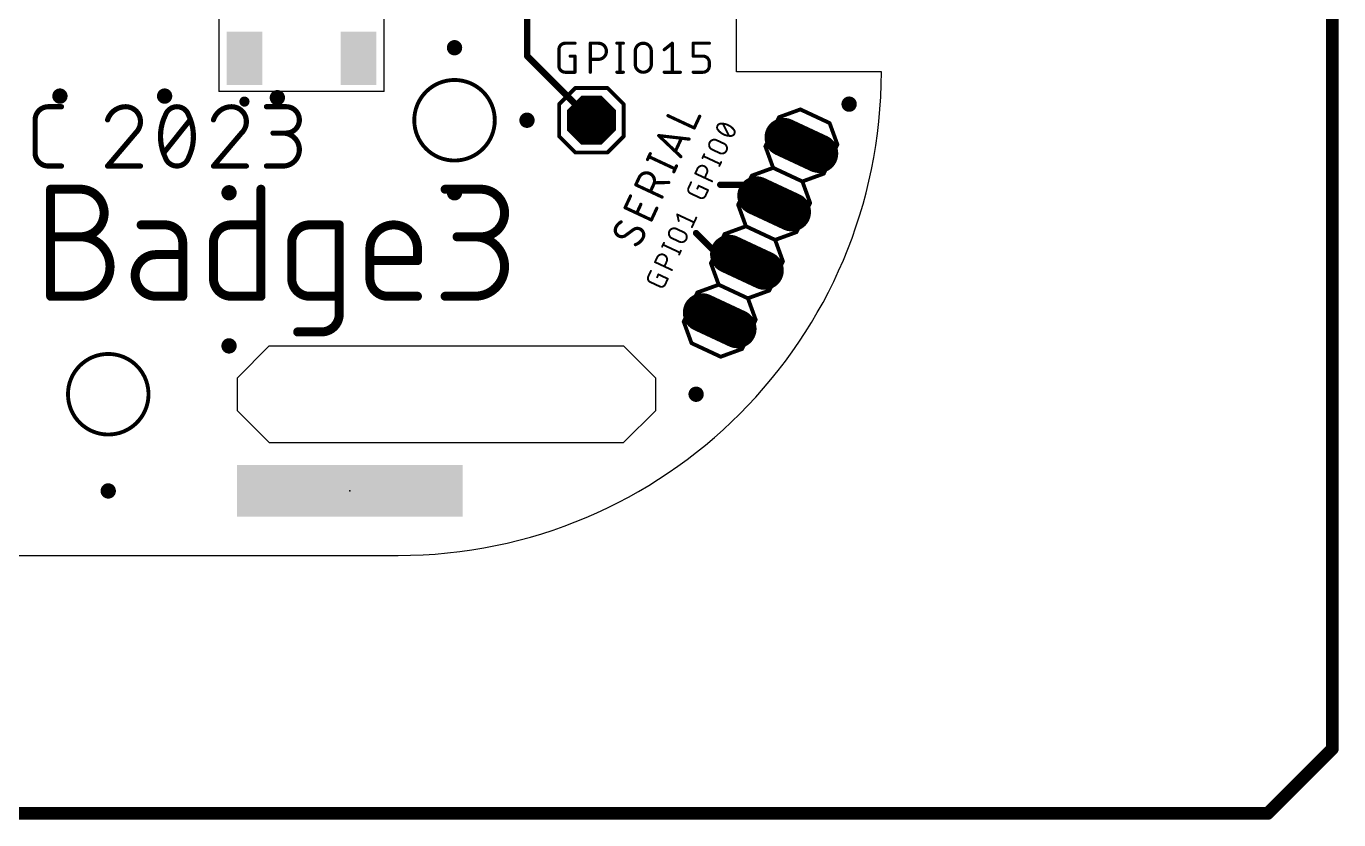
# Model space of a CAD drawing. Extents: x -1.91 to 1.91, y -2.61 to 1.61.
# Drawn here: x -0.127 to 1.91, y -2.61 to -1.379 of the extents above; entities that cross this region are included whole.
import ezdxf

# ---------------------------------------------------------------- set-up
doc = ezdxf.new("R2010")
doc.units = 0
for name, color, linetype in [('1', 22, 'CONTINUOUS'), ('17', 82, 'CONTINUOUS'), ('18', 82, 'CONTINUOUS'), ('20', 30, 'CONTINUOUS'), ('21', 253, 'CONTINUOUS'), ('23', 7, 'CONTINUOUS'), ('25', 253, 'CONTINUOUS'), ('39', 22, 'CONTINUOUS'), ('51', 253, 'CONTINUOUS')]:
    doc.layers.add(name, color=color, linetype=linetype)

# ---------------------------------------------------------------- blocks, each defined once
blk = doc.blocks.new('RECT')
blk.add_solid([(-0.5, -0.5), (0.5, -0.5), (-0.5, 0.5), (0.5, 0.5)])
blk = doc.blocks.new('OCTAGONP')
at = {"const_width": 0.5}
blk.add_lwpolyline([(-0.25, -0.103553), (-0.25, 0.103553), (-0.103553, 0.25), (0.103553, 0.25), (0.25, 0.103553), (0.25, -0.103553), (0.103553, -0.25), (-0.103553, -0.25), (-0.25, -0.103553), (-0.25, 0.103553)], dxfattribs=at)
blk = doc.blocks.new('LONGP100')
at = {"const_width": 1}
blk.add_lwpolyline([(-0.5, 0), (0.5, 0)], dxfattribs=at)
at = {"const_width": 0.5}
for points in [[(-0.5, 0.25, 1), (-0.5, -0.25)], [(0.5, -0.25, 1), (0.5, 0.25)]]:
    blk.add_lwpolyline(points, format="xyb", dxfattribs=at)
blk = doc.blocks.new('ROUNDV')
at = {"const_width": 0.5}
blk.add_lwpolyline([(0, -0.25, 1), (0, 0.25, 1), (0, -0.25)], format="xyb", dxfattribs=at)

msp = doc.modelspace()

# ---------------------------------------------------------------- linework, layer by layer
at = {"layer": '1'}
for points, const_width in [([(1.9, 1.6), (1.9, -2.5)], 0.02), ([(0.650181, -1.113993), (0.650181, -1.425181)], 0.01), ([(0.650181, -1.425181), (0.75, -1.525)], 0.01), ([(1.9, -2.5), (1.8, -2.6)], 0.02), ([(1.8, -2.6), (-1.5, -2.6)], 0.02)]:
    msp.add_lwpolyline(points, dxfattribs=dict(at, const_width=const_width))
for points, const_width in [([(0.651949, -1.423413, 1), (0.648413, -1.426949)], 0.005), ([(0.647681, -1.425181, 1), (0.652681, -1.425181)], 0.005), ([(0.748232, -1.526768, 1), (0.751768, -1.523232)], 0.005), ([(1.895, -2.5, 1), (1.905, -2.5)], 0.01), ([(1.903536, -2.503536, 1), (1.896464, -2.496464)], 0.01), ([(1.796464, -2.596464, 1), (1.803536, -2.603536)], 0.01), ([(1.8, -2.605, 1), (1.8, -2.595)], 0.01)]:
    msp.add_lwpolyline(points, format="xyb", dxfattribs=dict(at, const_width=const_width))
at = {"layer": '20'}
for p, q in [((0.975, -1.45), (0.975, -1.275)), ((1.2, -1.45), (0.975, -1.45)), ((0.2, -1.925), (0.25, -1.875)), ((0.25, -1.875), (0.8, -1.875)), ((0.85, -1.925), (0.8, -1.875)), ((0.2, -1.925), (0.2, -1.975)), ((0.85, -1.975), (0.85, -1.925)), ((0.2, -1.975), (0.25, -2.025)), ((0.8, -2.025), (0.85, -1.975)), ((0.25, -2.025), (0.8, -2.025)), ((-0.45, -2.2), (0.45, -2.2))]:
    msp.add_line(p, q, dxfattribs=at)
at = {"layer": '20', "const_width": 0.006}
for points in [[(0.5375, -1.5875, 1), (0.5375, -1.4625, 1), (0.5375, -1.5875)], [(0, -2.0125, 1), (0, -1.8875, 1), (0, -2.0125)]]:
    msp.add_lwpolyline(points, format="xyb", dxfattribs=at)
at = {"layer": '20'}
msp.add_arc((0.45, -1.45), 0.75, 270, 0, dxfattribs=at)
at = {"layer": '21'}
for points, const_width in [([(0.725, -1.475), (0.7, -1.5)], 0.006), ([(0.725, -1.475), (0.775, -1.475)], 0.006), ([(0.775, -1.475), (0.8, -1.5)], 0.006), ([(-0.093069, -1.504), (-0.072624, -1.504)], 0.008), ([(0.245519, -1.504), (0.276186, -1.504)], 0.008), ([(0.7, -1.5), (0.7, -1.55)], 0.006), ([(0.8, -1.5), (0.8, -1.55)], 0.006), ([(1.041143, -1.520265), (1.074366, -1.508173)], 0.006), ([(1.074366, -1.508173), (1.119681, -1.529304)], 0.006), ([(-0.113513, -1.575556), (-0.113513, -1.524445)], 0.008), ([(0.086231, -1.575556), (0.12712, -1.524445)], 0.008), ([(1.020012, -1.565581), (1.041143, -1.520265)], 0.006), ([(1.119681, -1.529304), (1.131773, -1.562527)], 0.006), ([(0.042364, -1.544889), (-0.00108, -1.596)], 0.008), ([(0.206764, -1.544889), (0.16332, -1.596)], 0.008), ([(0.276186, -1.544889), (0.255742, -1.544889)], 0.008), ([(0.7, -1.55), (0.725, -1.575)], 0.006), ([(0.8, -1.55), (0.775, -1.575)], 0.006), ([(0.963337, -1.548986), (0.954182, -1.530496)], 0.003), ([(0.944152, -1.555819), (0.955833, -1.561266)], 0.003), ([(1.020012, -1.565581), (1.032104, -1.598804)], 0.006), ([(1.131773, -1.562527), (1.110643, -1.607842)], 0.006), ([(0.775, -1.575), (0.725, -1.575)], 0.006), ([(0.922348, -1.583517), (0.925072, -1.577676)], 0.003), ([(0.92371, -1.580596), (0.949993, -1.592852)], 0.003), ([(0.949025, -1.575867), (0.937343, -1.57042)], 0.003), ([(0.948631, -1.595773), (0.951354, -1.589932)], 0.003), ([(-0.072624, -1.596), (-0.093069, -1.596)], 0.008), ([(-0.00108, -1.596), (0.050031, -1.596)], 0.008), ([(0.16332, -1.596), (0.214431, -1.596)], 0.008), ([(0.245519, -1.596), (0.271075, -1.596)], 0.008), ([(0.91117, -1.607489), (0.914574, -1.600188)], 0.003), ([(0.937453, -1.619745), (0.91117, -1.607489)], 0.003), ([(0.929176, -1.606997), (0.925772, -1.614298)], 0.003), ([(0.97775, -1.656211), (0.998881, -1.610896)], 0.006), ([(0.998881, -1.610896), (1.032104, -1.598804)], 0.006), ([(1.032104, -1.598804), (1.077419, -1.619935)], 0.006), ([(1.077419, -1.619935), (1.110643, -1.607842)], 0.006), ([(-0.089406, -1.798), (-0.089406, -1.632)], 0.014), ([(-0.089406, -1.632), (-0.043295, -1.632)], 0.014), ([(0.237091, -1.632), (0.237091, -1.798)], 0.014), ([(0.522964, -1.632), (0.578297, -1.632)], 0.014), ([(0.900715, -1.62991), (0.9048, -1.621149)], 0.003), ([(0.914439, -1.630977), (0.916482, -1.626596)], 0.003), ([(0.916482, -1.626596), (0.931083, -1.633405)], 0.003), ([(0.9875, -1.625), (0.95, -1.625)], 0.01), ([(1.077419, -1.619935), (1.089512, -1.653158)], 0.006), ([(0.918434, -1.645283), (0.903832, -1.638474)], 0.003), ([(0.931083, -1.633405), (0.926998, -1.642166)], 0.003), ([(1.089512, -1.653158), (1.068381, -1.698473)], 0.006), ([(0.885554, -1.681137), (0.883118, -1.671113)], 0.003), ([(0.883118, -1.671113), (0.909401, -1.683369)], 0.003), ([(0.989842, -1.689434), (0.97775, -1.656211)], 0.006), ([(0.087925, -1.687333), (0.051036, -1.687333)], 0.014), ([(0.19098, -1.687333), (0.237091, -1.687333)], 0.014), ([(0.31248, -1.687333), (0.358591, -1.687333)], 0.014), ([(0.358591, -1.687333), (0.358591, -1.825667)], 0.014), ([(0.905997, -1.69067), (0.912805, -1.676068)], 0.003), ([(0.956619, -1.701527), (0.989842, -1.689434)], 0.006), ([(0.989842, -1.689434), (1.035158, -1.710565)], 0.006), ([(-0.089406, -1.705778), (-0.043295, -1.705778)], 0.014), ([(0.115591, -1.798), (0.115591, -1.715)], 0.014), ([(0.163313, -1.770333), (0.163313, -1.715)], 0.014), ([(0.284813, -1.770333), (0.284813, -1.715)], 0.014), ([(0.578297, -1.705778), (0.541408, -1.705778)], 0.014), ([(0.886525, -1.713367), (0.874843, -1.70792)], 0.003), ([(0.881652, -1.693319), (0.893333, -1.698766)], 0.003), ([(0.9125, -1.7), (0.9375, -1.725)], 0.01), ([(0.935488, -1.746842), (0.956619, -1.701527)], 0.006), ([(1.068381, -1.698473), (1.035158, -1.710565)], 0.006), ([(1.035158, -1.710565), (1.04725, -1.743789)], 0.006), ([(0.115591, -1.733445), (0.074091, -1.733445)], 0.014), ([(0.406186, -1.770333), (0.406186, -1.724222)], 0.014), ([(0.479964, -1.724222), (0.479964, -1.742667)], 0.014), ([(0.859848, -1.721017), (0.862572, -1.715176)], 0.003), ([(0.86121, -1.718096), (0.887493, -1.730352)], 0.003), ([(0.886131, -1.733273), (0.888854, -1.727432)], 0.003), ([(0.479964, -1.742667), (0.406186, -1.742667)], 0.014), ([(0.84867, -1.744989), (0.852074, -1.737688)], 0.003), ([(0.874953, -1.757245), (0.84867, -1.744989)], 0.003), ([(0.866676, -1.744497), (0.863272, -1.751798)], 0.003), ([(0.94758, -1.780065), (0.935488, -1.746842)], 0.006), ([(1.04725, -1.743789), (1.026119, -1.789104)], 0.006), ([(0.838215, -1.76741), (0.8423, -1.758649)], 0.003), ([(0.851939, -1.768477), (0.853982, -1.764096)], 0.003), ([(0.853982, -1.764096), (0.868583, -1.770905)], 0.003), ([(0.868583, -1.770905), (0.864498, -1.779666)], 0.003), ([(-0.043295, -1.798), (-0.089406, -1.798)], 0.014), ([(0.074091, -1.798), (0.115591, -1.798)], 0.014), ([(0.237091, -1.798), (0.19098, -1.798)], 0.014), ([(0.358591, -1.798), (0.31248, -1.798)], 0.014), ([(0.479964, -1.798), (0.433853, -1.798)], 0.014), ([(0.522964, -1.798), (0.569075, -1.798)], 0.014), ([(0.855934, -1.782783), (0.841332, -1.775974)], 0.003), ([(0.893226, -1.837473), (0.914357, -1.792157)], 0.006), ([(0.914357, -1.792157), (0.94758, -1.780065)], 0.006), ([(0.94758, -1.780065), (0.992896, -1.801196)], 0.006), ([(1.026119, -1.789104), (0.992896, -1.801196)], 0.006), ([(0.992896, -1.801196), (1.004988, -1.834419)], 0.006), ([(1.004988, -1.834419), (0.983857, -1.879735)], 0.006), ([(0.330924, -1.853333), (0.294035, -1.853333)], 0.014), ([(0.893226, -1.837473), (0.905319, -1.870696)], 0.006), ([(0.905319, -1.870696), (0.950634, -1.891827)], 0.006), ([(0.950634, -1.891827), (0.983857, -1.879735)], 0.006)]:
    msp.add_lwpolyline(points, dxfattribs=dict(at, const_width=const_width))
for points, const_width in [([(0.725, -1.4735, 1), (0.725, -1.4765)], 0.003), ([(0.726061, -1.476061, 1), (0.723939, -1.473939)], 0.003), ([(0.776061, -1.473939, 1), (0.773939, -1.476061)], 0.003), ([(0.775, -1.4765, 1), (0.775, -1.4735)], 0.003), ([(-0.093069, -1.504, 0.41421), (-0.113513, -1.524445)], 0.008), ([(-0.093069, -1.502, 1), (-0.093069, -1.506)], 0.004), ([(-0.093069, -1.506, 1), (-0.093069, -1.502)], 0.004), ([(-0.072624, -1.506, 1), (-0.072624, -1.502)], 0.004), ([(0.027031, -1.504, 0.325185), (-0.00108, -1.524445)], 0.008), ([(0.050031, -1.527, 0.414214), (0.027031, -1.504)], 0.008), ([(0.027031, -1.502, 1), (0.027031, -1.506)], 0.004), ([(0.027031, -1.506, 1), (0.027031, -1.502)], 0.004), ([(0.106675, -1.504, 0.320465), (0.088786, -1.516778)], 0.008), ([(0.124564, -1.516778, 0.320466), (0.106675, -1.504)], 0.008), ([(0.106675, -1.502, 1), (0.106675, -1.506)], 0.004), ([(0.106675, -1.506, 1), (0.106675, -1.502)], 0.004), ([(0.191431, -1.504, 0.325185), (0.16332, -1.524445)], 0.008), ([(0.214431, -1.527, 0.414214), (0.191431, -1.504)], 0.008), ([(0.191431, -1.502, 1), (0.191431, -1.506)], 0.004), ([(0.191431, -1.506, 1), (0.191431, -1.502)], 0.004), ([(0.211417, -1.5, 1), (0.211417, -1.492126, 1), (0.211417, -1.5)], 0.007874), ([(0.245519, -1.502, 1), (0.245519, -1.506)], 0.004), ([(0.276186, -1.544889, 1), (0.276186, -1.504)], 0.008), ([(0.276186, -1.502, 1), (0.276186, -1.506)], 0.004), ([(0.276186, -1.506, 1), (0.276186, -1.502)], 0.004), ([(0.7015, -1.5, 1), (0.6985, -1.5)], 0.003), ([(0.698939, -1.498939, 1), (0.701061, -1.501061)], 0.003), ([(0.8015, -1.5, 1), (0.7985, -1.5)], 0.003), ([(0.798939, -1.501061, 1), (0.801061, -1.498939)], 0.003), ([(1.075, -1.506814, 1), (1.073732, -1.509532)], 0.003), ([(1.074879, -1.509583, 1), (1.073853, -1.506763)], 0.003), ([(-0.111513, -1.524445, 1), (-0.115513, -1.524445)], 0.004), ([(-0.115513, -1.524445, 1), (-0.111513, -1.524445)], 0.004), ([(-0.002983, -1.523828, 1), (0.000822, -1.525061)], 0.004), ([(0.042364, -1.544889, 0.205259), (0.050031, -1.527)], 0.008), ([(0.052031, -1.527, 1), (0.048031, -1.527)], 0.004), ([(0.048031, -1.527, 1), (0.052031, -1.527)], 0.004), ([(0.088786, -1.516778, 0.113887), (0.08112, -1.55)], 0.008), ([(0.086894, -1.516129, 1), (0.090678, -1.517426)], 0.004), ([(0.090584, -1.517654, 1), (0.086988, -1.515901)], 0.004), ([(0.126362, -1.515901, 1), (0.122766, -1.517654)], 0.004), ([(0.132231, -1.55, 0.113889), (0.124564, -1.516778)], 0.008), ([(0.122672, -1.517426, 1), (0.126456, -1.516129)], 0.004), ([(0.128681, -1.525694, 1), (0.125558, -1.523195)], 0.004), ([(0.161417, -1.523828, 1), (0.165222, -1.525061)], 0.004), ([(0.206764, -1.544889, 0.205259), (0.214431, -1.527)], 0.008), ([(0.216431, -1.527, 1), (0.212431, -1.527)], 0.004), ([(0.212431, -1.527, 1), (0.216431, -1.527)], 0.004), ([(1.04063, -1.518856, 1), (1.041656, -1.521675)], 0.003), ([(1.042502, -1.520899, 1), (1.039783, -1.519631)], 0.003), ([(1.121091, -1.528791, 1), (1.118272, -1.529817)], 0.003), ([(1.119047, -1.530663, 1), (1.120315, -1.527944)], 0.003), ([(0.040985, -1.543441, 1), (0.043743, -1.546337)], 0.004), ([(0.043888, -1.546184, 1), (0.04084, -1.543594)], 0.004), ([(0.08112, -1.55, 0.113887), (0.088786, -1.583222)], 0.008), ([(0.08312, -1.55, 1), (0.07912, -1.55)], 0.004), ([(0.07912, -1.55, 1), (0.08312, -1.55)], 0.004), ([(0.124564, -1.583222, 0.113889), (0.132231, -1.55)], 0.008), ([(0.134231, -1.55, 1), (0.130231, -1.55)], 0.004), ([(0.130231, -1.55, 1), (0.134231, -1.55)], 0.004), ([(0.205385, -1.543441, 1), (0.208143, -1.546337)], 0.004), ([(0.208288, -1.546184, 1), (0.20524, -1.543594)], 0.004), ([(0.255742, -1.542889, 1), (0.255742, -1.546889)], 0.004), ([(0.271075, -1.596, 1), (0.271075, -1.544889)], 0.008), ([(0.271075, -1.542889, 1), (0.271075, -1.546889)], 0.004), ([(0.276186, -1.542889, 1), (0.276186, -1.546889)], 0.004), ([(0.276186, -1.546889, 1), (0.276186, -1.542889)], 0.004), ([(0.701061, -1.548939, 1), (0.698939, -1.551061)], 0.003), ([(0.801061, -1.551061, 1), (0.798939, -1.548939)], 0.003), ([(0.945618, -1.533613, 0.320467), (0.946885, -1.540426)], 0.003), ([(0.951652, -1.530205, 0.320468), (0.945618, -1.533613)], 0.003), ([(0.944938, -1.533296, 1), (0.946298, -1.53393)], 0.0015), ([(0.946298, -1.53393, 1), (0.944938, -1.533296)], 0.0015), ([(0.946885, -1.540426, 0.113871), (0.955355, -1.547042)], 0.003), ([(0.947468, -1.539954, 1), (0.946303, -1.540898)], 0.0015), ([(0.946365, -1.540966, 1), (0.947406, -1.539886)], 0.0015), ([(0.962164, -1.53244, 0.113908), (0.951652, -1.530205)], 0.003), ([(0.951639, -1.529455, 1), (0.951665, -1.530955)], 0.0015), ([(0.951572, -1.530951, 1), (0.951731, -1.529459)], 0.0015), ([(0.954854, -1.530163, 1), (0.95351, -1.530829)], 0.0015), ([(0.955355, -1.547042, 0.113875), (0.965868, -1.549278)], 0.003), ([(0.955672, -1.546362, 1), (0.955038, -1.547722)], 0.0015), ([(0.955038, -1.547722, 1), (0.955672, -1.546362)], 0.0015), ([(0.970634, -1.539056, 0.113898), (0.962164, -1.53244)], 0.003), ([(0.962481, -1.53176, 1), (0.961847, -1.53312)], 0.0015), ([(0.961847, -1.53312, 1), (0.962481, -1.53176)], 0.0015), ([(0.962665, -1.549319, 1), (0.964009, -1.548653)], 0.0015), ([(0.965868, -1.549278, 0.320414), (0.971901, -1.545869)], 0.003), ([(0.965947, -1.548532, 1), (0.965788, -1.550023)], 0.0015), ([(0.965881, -1.550027, 1), (0.965855, -1.548528)], 0.0015), ([(0.971154, -1.538516, 1), (0.970113, -1.539597)], 0.0015), ([(0.971901, -1.545869, 0.320457), (0.970634, -1.539056)], 0.003), ([(0.970051, -1.539528, 1), (0.971217, -1.538584)], 0.0015), ([(0.971221, -1.545552, 1), (0.972581, -1.546186)], 0.0015), ([(0.972581, -1.546186, 1), (0.971221, -1.545552)], 0.0015), ([(0.6985, -1.55, 1), (0.7015, -1.55)], 0.003), ([(0.7985, -1.55, 1), (0.8015, -1.55)], 0.003), ([(0.944152, -1.555819, 1.000007), (0.937343, -1.57042)], 0.003), ([(0.944469, -1.555139, 1), (0.943835, -1.556498)], 0.0015), ([(0.943835, -1.556498, 1), (0.944469, -1.555139)], 0.0015), ([(0.949025, -1.575867, 1), (0.955833, -1.561266)], 0.003), ([(0.95615, -1.560586, 1), (0.955516, -1.561945)], 0.0015), ([(0.955516, -1.561945, 1), (0.95615, -1.560586)], 0.0015), ([(1.018652, -1.564947, 1), (1.021371, -1.566215)], 0.003), ([(1.021421, -1.565068, 1), (1.018602, -1.566094)], 0.003), ([(1.130364, -1.56304, 1), (1.133183, -1.562014)], 0.003), ([(1.133133, -1.563161, 1), (1.130414, -1.561893)], 0.003), ([(-0.113513, -1.575556, 0.414214), (-0.093069, -1.596)], 0.008), ([(-0.111513, -1.575556, 1), (-0.115513, -1.575556)], 0.004), ([(-0.115513, -1.575556, 1), (-0.111513, -1.575556)], 0.004), ([(0.084669, -1.574306, 1), (0.087792, -1.576805)], 0.004), ([(0.088786, -1.583222, 0.320461), (0.106675, -1.596)], 0.008), ([(0.090678, -1.582574, 1), (0.086894, -1.583871)], 0.004), ([(0.086988, -1.584099, 1), (0.090584, -1.582346)], 0.004), ([(0.106675, -1.596, 0.320463), (0.124564, -1.583222)], 0.008), ([(0.122766, -1.582346, 1), (0.126362, -1.584099)], 0.004), ([(0.126456, -1.583871, 1), (0.122672, -1.582574)], 0.004), ([(0.725, -1.5735, 1), (0.725, -1.5765)], 0.003), ([(0.723939, -1.576061, 1), (0.726061, -1.573939)], 0.003), ([(0.773939, -1.573939, 1), (0.776061, -1.576061)], 0.003), ([(0.775, -1.5765, 1), (0.775, -1.5735)], 0.003), ([(0.921668, -1.5832, 1), (0.923028, -1.583834)], 0.0015), ([(0.924027, -1.579917, 1), (0.923393, -1.581276)], 0.0015), ([(0.925751, -1.577993, 1), (0.924392, -1.577359)], 0.0015), ([(0.93766, -1.569741, 1), (0.937026, -1.5711)], 0.0015), ([(0.937026, -1.5711, 1), (0.93766, -1.569741)], 0.0015), ([(0.949342, -1.575188, 1), (0.948708, -1.576547)], 0.0015), ([(0.948708, -1.576547, 1), (0.949342, -1.575188)], 0.0015), ([(0.952034, -1.590249, 1), (0.950675, -1.589615)], 0.0015), ([(-0.093069, -1.594, 1), (-0.093069, -1.598)], 0.004), ([(-0.093069, -1.598, 1), (-0.093069, -1.594)], 0.004), ([(-0.072624, -1.598, 1), (-0.072624, -1.594)], 0.004), ([(-0.00108, -1.594, 1), (-0.00108, -1.598)], 0.004), ([(-0.002604, -1.594705, 1), (0.000444, -1.597295)], 0.004), ([(0.050031, -1.598, 1), (0.050031, -1.594)], 0.004), ([(0.106675, -1.594, 1), (0.106675, -1.598)], 0.004), ([(0.106675, -1.598, 1), (0.106675, -1.594)], 0.004), ([(0.16332, -1.594, 1), (0.16332, -1.598)], 0.004), ([(0.161796, -1.594705, 1), (0.164843, -1.597295)], 0.004), ([(0.214431, -1.598, 1), (0.214431, -1.594)], 0.004), ([(0.245519, -1.594, 1), (0.245519, -1.598)], 0.004), ([(0.271075, -1.594, 1), (0.271075, -1.598)], 0.004), ([(0.271075, -1.598, 1), (0.271075, -1.594)], 0.004), ([(0.911487, -1.606809, 1), (0.910853, -1.608169)], 0.0015), ([(0.91049, -1.607172, 1), (0.91185, -1.607806)], 0.0015), ([(0.929176, -1.606997, 1.000004), (0.914574, -1.600188)], 0.003), ([(0.913895, -1.599871, 1), (0.915254, -1.600505)], 0.0015), ([(0.915254, -1.600505, 1), (0.913895, -1.599871)], 0.0015), ([(0.928496, -1.60668, 1), (0.929856, -1.607314)], 0.0015), ([(0.929856, -1.607314, 1), (0.928496, -1.60668)], 0.0015), ([(0.947951, -1.595456, 1), (0.949311, -1.59609)], 0.0015), ([(0.949676, -1.593532, 1), (0.95031, -1.592173)], 0.0015), ([(0.998368, -1.609486, 1), (0.999394, -1.612305)], 0.003), ([(1.00024, -1.61153, 1), (0.997521, -1.610262)], 0.003), ([(1.032738, -1.597444, 1), (1.03147, -1.600163)], 0.003), ([(1.030695, -1.599317, 1), (1.033514, -1.598291)], 0.003), ([(1.032617, -1.600213, 1), (1.031591, -1.597394)], 0.003), ([(1.109283, -1.607208, 1), (1.112002, -1.608476)], 0.003), ([(1.111156, -1.609252, 1), (1.11013, -1.606433)], 0.003), ([(-0.085906, -1.632, 1), (-0.092906, -1.632)], 0.007), ([(-0.089406, -1.6285, 1), (-0.089406, -1.6355)], 0.007), ([(-0.043295, -1.705778, 1), (-0.043295, -1.632)], 0.014), ([(-0.043295, -1.6285, 1), (-0.043295, -1.6355)], 0.007), ([(-0.043295, -1.6355, 1), (-0.043295, -1.6285)], 0.007), ([(0.240591, -1.632, 1), (0.233591, -1.632)], 0.007), ([(0.522964, -1.6285, 1), (0.522964, -1.6355)], 0.007), ([(0.578297, -1.705778, 1), (0.578297, -1.632)], 0.014), ([(0.578297, -1.6285, 1), (0.578297, -1.6355)], 0.007), ([(0.578297, -1.6355, 1), (0.578297, -1.6285)], 0.007), ([(0.900715, -1.62991, 0.414208), (0.903832, -1.638474)], 0.003), ([(0.900035, -1.629593, 1), (0.901395, -1.630227)], 0.0015), ([(0.901395, -1.630227, 1), (0.900035, -1.629593)], 0.0015), ([(0.90548, -1.621466, 1), (0.90412, -1.620832)], 0.0015), ([(0.916799, -1.625916, 1), (0.916165, -1.627276)], 0.0015), ([(0.917161, -1.626913, 1), (0.915802, -1.626279)], 0.0015), ([(0.925092, -1.613981, 1), (0.926451, -1.614615)], 0.0015), ([(0.937136, -1.620425, 1), (0.93777, -1.619065)], 0.0015), ([(0.95, -1.6225, 1), (0.95, -1.6275)], 0.005), ([(0.9875, -1.6275, 1), (0.9875, -1.6225)], 0.005), ([(1.076906, -1.618525, 1), (1.077932, -1.621344)], 0.003), ([(1.078829, -1.619422, 1), (1.07601, -1.620448)], 0.003), ([(1.076785, -1.621294, 1), (1.078053, -1.618575)], 0.003), ([(0.904149, -1.637794, 1), (0.903515, -1.639154)], 0.0015), ([(0.903515, -1.639154, 1), (0.904149, -1.637794)], 0.0015), ([(0.913759, -1.63066, 1), (0.915119, -1.631294)], 0.0015), ([(0.918434, -1.645283, 0.414201), (0.926998, -1.642166)], 0.003), ([(0.918751, -1.644603, 1), (0.918117, -1.645963)], 0.0015), ([(0.918117, -1.645963, 1), (0.918751, -1.644603)], 0.0015), ([(0.926318, -1.641849, 1), (0.927678, -1.642483)], 0.0015), ([(0.927678, -1.642483, 1), (0.926318, -1.641849)], 0.0015), ([(0.931763, -1.633722, 1), (0.930403, -1.633088)], 0.0015), ([(0.930766, -1.634085, 1), (0.9314, -1.632725)], 0.0015), ([(1.090871, -1.653792, 1), (1.088152, -1.652524)], 0.003), ([(0.883847, -1.670936, 1), (0.882389, -1.67129)], 0.0015), ([(0.883435, -1.670433, 1), (0.882801, -1.671793)], 0.0015), ([(0.97916, -1.655698, 1), (0.97634, -1.656724)], 0.003), ([(0.976391, -1.655577, 1), (0.979109, -1.656845)], 0.003), ([(1.088102, -1.653671, 1), (1.090921, -1.652645)], 0.003), ([(0.051036, -1.683833, 1), (0.051036, -1.690833)], 0.007), ([(0.115591, -1.715, 0.414214), (0.087925, -1.687333)], 0.014), ([(0.087925, -1.683833, 1), (0.087925, -1.690833)], 0.007), ([(0.087925, -1.690833, 1), (0.087925, -1.683833)], 0.007), ([(0.19098, -1.687333, 0.414214), (0.163313, -1.715)], 0.014), ([(0.19098, -1.683833, 1), (0.19098, -1.690833)], 0.007), ([(0.19098, -1.690833, 1), (0.19098, -1.683833)], 0.007), ([(0.237091, -1.690833, 1), (0.237091, -1.683833)], 0.007), ([(0.31248, -1.687333, 0.414214), (0.284813, -1.715)], 0.014), ([(0.31248, -1.683833, 1), (0.31248, -1.690833)], 0.007), ([(0.31248, -1.690833, 1), (0.31248, -1.683833)], 0.007), ([(0.362091, -1.687333, 1), (0.355091, -1.687333)], 0.007), ([(0.358591, -1.690833, 1), (0.358591, -1.683833)], 0.007), ([(0.479964, -1.724222, 1), (0.406186, -1.724222)], 0.014), ([(0.884826, -1.681315, 1), (0.886283, -1.68096)], 0.0015), ([(0.905317, -1.690353, 1), (0.906676, -1.690987)], 0.0015), ([(0.909084, -1.684049, 1), (0.909718, -1.682689)], 0.0015), ([(0.913485, -1.676385, 1), (0.912126, -1.675751)], 0.0015), ([(0.990476, -1.688075, 1), (0.989208, -1.690794)], 0.003), ([(0.988433, -1.689947, 1), (0.991252, -1.688921)], 0.003), ([(0.990355, -1.690844, 1), (0.989329, -1.688025)], 0.003), ([(-0.089406, -1.702278, 1), (-0.089406, -1.709278)], 0.007), ([(-0.043295, -1.798, 1), (-0.043295, -1.705778)], 0.014), ([(-0.043295, -1.702278, 1), (-0.043295, -1.709278)], 0.007), ([(-0.043295, -1.702278, 1), (-0.043295, -1.709278)], 0.007), ([(-0.043295, -1.709278, 1), (-0.043295, -1.702278)], 0.007), ([(0.119091, -1.715, 1), (0.112091, -1.715)], 0.007), ([(0.166813, -1.715, 1), (0.159813, -1.715)], 0.007), ([(0.288313, -1.715, 1), (0.281313, -1.715)], 0.007), ([(0.541408, -1.702278, 1), (0.541408, -1.709278)], 0.007), ([(0.569075, -1.798, 1), (0.569075, -1.705778)], 0.014), ([(0.569075, -1.702278, 1), (0.569075, -1.709278)], 0.007), ([(0.578297, -1.702278, 1), (0.578297, -1.709278)], 0.007), ([(0.578297, -1.709278, 1), (0.578297, -1.702278)], 0.007), ([(0.881652, -1.693319, 1.000007), (0.874843, -1.70792)], 0.003), ([(0.87516, -1.707241, 1), (0.874526, -1.7086)], 0.0015), ([(0.874526, -1.7086, 1), (0.87516, -1.707241)], 0.0015), ([(0.881969, -1.692639, 1), (0.881335, -1.693998)], 0.0015), ([(0.881335, -1.693998, 1), (0.881969, -1.692639)], 0.0015), ([(0.886525, -1.713367, 1), (0.893333, -1.698766)], 0.003), ([(0.89365, -1.698086, 1), (0.893016, -1.699445)], 0.0015), ([(0.893016, -1.699445, 1), (0.89365, -1.698086)], 0.0015), ([(0.914268, -1.698232, 1), (0.910732, -1.701768)], 0.005), ([(0.956106, -1.700117, 1), (0.957132, -1.702936)], 0.003), ([(0.957979, -1.702161, 1), (0.95526, -1.700893)], 0.003), ([(1.036567, -1.710052, 1), (1.033748, -1.711078)], 0.003), ([(1.034645, -1.709156, 1), (1.035671, -1.711975)], 0.003), ([(1.034524, -1.711925, 1), (1.035792, -1.709206)], 0.003), ([(1.067021, -1.697839, 1), (1.06974, -1.699107)], 0.003), ([(1.068894, -1.699883, 1), (1.067868, -1.697064)], 0.003), ([(0.074091, -1.733445, 1), (0.074091, -1.798)], 0.014), ([(0.074091, -1.729945, 1), (0.074091, -1.736945)], 0.007), ([(0.074091, -1.736945, 1), (0.074091, -1.729945)], 0.007), ([(0.112091, -1.715, 1), (0.119091, -1.715)], 0.007), ([(0.115591, -1.736945, 1), (0.115591, -1.729945)], 0.007), ([(0.159813, -1.715, 1), (0.166813, -1.715)], 0.007), ([(0.281313, -1.715, 1), (0.288313, -1.715)], 0.007), ([(0.409686, -1.724222, 1), (0.402686, -1.724222)], 0.007), ([(0.402686, -1.724222, 1), (0.409686, -1.724222)], 0.007), ([(0.483464, -1.724222, 1), (0.476464, -1.724222)], 0.007), ([(0.476464, -1.724222, 1), (0.483464, -1.724222)], 0.007), ([(0.866676, -1.744497, 1.000004), (0.852074, -1.737688)], 0.003), ([(0.859168, -1.7207, 1), (0.860528, -1.721334)], 0.0015), ([(0.861527, -1.717417, 1), (0.860893, -1.718776)], 0.0015), ([(0.863251, -1.715493, 1), (0.861892, -1.714859)], 0.0015), ([(0.886842, -1.712688, 1), (0.886208, -1.714047)], 0.0015), ([(0.886208, -1.714047, 1), (0.886842, -1.712688)], 0.0015), ([(0.887176, -1.731032, 1), (0.88781, -1.729673)], 0.0015), ([(0.889534, -1.727749, 1), (0.888175, -1.727115)], 0.0015), ([(0.935732, -1.726768, 1), (0.939268, -1.723232)], 0.005), ([(0.406186, -1.739167, 1), (0.406186, -1.746167)], 0.007), ([(0.476464, -1.742667, 1), (0.483464, -1.742667)], 0.007), ([(0.479964, -1.746167, 1), (0.479964, -1.739167)], 0.007), ([(0.848987, -1.744309, 1), (0.848353, -1.745669)], 0.0015), ([(0.84799, -1.744672, 1), (0.84935, -1.745306)], 0.0015), ([(0.851395, -1.737371, 1), (0.852754, -1.738005)], 0.0015), ([(0.852754, -1.738005, 1), (0.851395, -1.737371)], 0.0015), ([(0.862592, -1.751481, 1), (0.863951, -1.752115)], 0.0015), ([(0.865996, -1.74418, 1), (0.867356, -1.744814)], 0.0015), ([(0.867356, -1.744814, 1), (0.865996, -1.74418)], 0.0015), ([(0.885451, -1.732956, 1), (0.886811, -1.73359)], 0.0015), ([(0.934129, -1.746208, 1), (0.936848, -1.747476)], 0.003), ([(0.936898, -1.746329, 1), (0.934079, -1.747355)], 0.003), ([(1.04584, -1.744302, 1), (1.048659, -1.743275)], 0.003), ([(1.048609, -1.744422, 1), (1.04589, -1.743155)], 0.003), ([(0.163313, -1.770333, 0.414214), (0.19098, -1.798)], 0.014), ([(0.166813, -1.770333, 1), (0.159813, -1.770333)], 0.007), ([(0.159813, -1.770333, 1), (0.166813, -1.770333)], 0.007), ([(0.284813, -1.770333, 0.414214), (0.31248, -1.798)], 0.014), ([(0.288313, -1.770333, 1), (0.281313, -1.770333)], 0.007), ([(0.281313, -1.770333, 1), (0.288313, -1.770333)], 0.007), ([(0.406186, -1.770333, 0.414214), (0.433853, -1.798)], 0.014), ([(0.409686, -1.770333, 1), (0.402686, -1.770333)], 0.007), ([(0.402686, -1.770333, 1), (0.409686, -1.770333)], 0.007), ([(0.838215, -1.76741, 0.414208), (0.841332, -1.775974)], 0.003), ([(0.837535, -1.767093, 1), (0.838895, -1.767727)], 0.0015), ([(0.838895, -1.767727, 1), (0.837535, -1.767093)], 0.0015), ([(0.84298, -1.758966, 1), (0.84162, -1.758332)], 0.0015), ([(0.851259, -1.76816, 1), (0.852619, -1.768794)], 0.0015), ([(0.854299, -1.763416, 1), (0.853665, -1.764776)], 0.0015), ([(0.854661, -1.764413, 1), (0.853302, -1.763779)], 0.0015), ([(0.869263, -1.771222, 1), (0.867903, -1.770588)], 0.0015), ([(0.868266, -1.771585, 1), (0.8689, -1.770225)], 0.0015), ([(0.874636, -1.757925, 1), (0.87527, -1.756565)], 0.0015), ([(-0.089406, -1.7945, 1), (-0.089406, -1.8015)], 0.007), ([(-0.043295, -1.7945, 1), (-0.043295, -1.8015)], 0.007), ([(-0.043295, -1.8015, 1), (-0.043295, -1.7945)], 0.007), ([(0.074091, -1.7945, 1), (0.074091, -1.8015)], 0.007), ([(0.074091, -1.8015, 1), (0.074091, -1.7945)], 0.007), ([(0.115591, -1.8015, 1), (0.115591, -1.7945)], 0.007), ([(0.19098, -1.7945, 1), (0.19098, -1.8015)], 0.007), ([(0.19098, -1.8015, 1), (0.19098, -1.7945)], 0.007), ([(0.237091, -1.8015, 1), (0.237091, -1.7945)], 0.007), ([(0.31248, -1.7945, 1), (0.31248, -1.8015)], 0.007), ([(0.31248, -1.8015, 1), (0.31248, -1.7945)], 0.007), ([(0.358591, -1.8015, 1), (0.358591, -1.7945)], 0.007), ([(0.433853, -1.7945, 1), (0.433853, -1.8015)], 0.007), ([(0.433853, -1.8015, 1), (0.433853, -1.7945)], 0.007), ([(0.479964, -1.8015, 1), (0.479964, -1.7945)], 0.007), ([(0.522964, -1.7945, 1), (0.522964, -1.8015)], 0.007), ([(0.569075, -1.7945, 1), (0.569075, -1.8015)], 0.007), ([(0.569075, -1.8015, 1), (0.569075, -1.7945)], 0.007), ([(0.841649, -1.775294, 1), (0.841015, -1.776654)], 0.0015), ([(0.841015, -1.776654, 1), (0.841649, -1.775294)], 0.0015), ([(0.855934, -1.782783, 0.414201), (0.864498, -1.779666)], 0.003), ([(0.856251, -1.782103, 1), (0.855617, -1.783463)], 0.0015), ([(0.855617, -1.783463, 1), (0.856251, -1.782103)], 0.0015), ([(0.863818, -1.779349, 1), (0.865178, -1.779983)], 0.0015), ([(0.865178, -1.779983, 1), (0.863818, -1.779349)], 0.0015), ([(0.913844, -1.790748, 1), (0.91487, -1.793567)], 0.003), ([(0.915717, -1.792791, 1), (0.912998, -1.791524)], 0.003), ([(0.948214, -1.778706, 1), (0.946947, -1.781425)], 0.003), ([(0.946171, -1.780578, 1), (0.94899, -1.779552)], 0.003), ([(0.948093, -1.781475, 1), (0.947067, -1.778656)], 0.003), ([(1.02476, -1.78847, 1), (1.027478, -1.789738)], 0.003), ([(1.026632, -1.790514, 1), (1.025606, -1.787694)], 0.003), ([(-0.092906, -1.798, 1), (-0.085906, -1.798)], 0.007), ([(0.112091, -1.798, 1), (0.119091, -1.798)], 0.007), ([(0.233591, -1.798, 1), (0.240591, -1.798)], 0.007), ([(0.994305, -1.800683, 1), (0.991486, -1.801709)], 0.003), ([(0.992383, -1.799787, 1), (0.993409, -1.802606)], 0.003), ([(0.992262, -1.802556, 1), (0.99353, -1.799837)], 0.003), ([(0.330924, -1.853333, 0.414214), (0.358591, -1.825667)], 0.014), ([(0.362091, -1.825667, 1), (0.355091, -1.825667)], 0.007), ([(0.355091, -1.825667, 1), (0.362091, -1.825667)], 0.007), ([(1.003579, -1.834932, 1), (1.006398, -1.833906)], 0.003), ([(1.006348, -1.835053, 1), (1.003629, -1.833785)], 0.003), ([(0.294035, -1.849833, 1), (0.294035, -1.856833)], 0.007), ([(0.330924, -1.849833, 1), (0.330924, -1.856833)], 0.007), ([(0.330924, -1.856833, 1), (0.330924, -1.849833)], 0.007), ([(0.891867, -1.836839, 1), (0.894586, -1.838107)], 0.003), ([(0.894636, -1.83696, 1), (0.891817, -1.837986)], 0.003), ([(0.905953, -1.869337, 1), (0.904685, -1.872055)], 0.003), ([(0.903909, -1.871209, 1), (0.906728, -1.870183)], 0.003), ([(0.950121, -1.890417, 1), (0.951147, -1.893236)], 0.003), ([(0.95, -1.893186, 1), (0.951268, -1.890467)], 0.003), ([(0.982498, -1.879101, 1), (0.985217, -1.880369)], 0.003), ([(0.98437, -1.881144, 1), (0.983344, -1.878325)], 0.003)]:
    msp.add_lwpolyline(points, format="xyb", dxfattribs=dict(at, const_width=const_width))
at = {"layer": '23'}
for p in [(0.75, -1.525), (1.0125, -1.7), (0.375, -2.1)]:
    msp.add_point(p, dxfattribs=at)
at = {"layer": '25'}
for points, const_width in [([(0.7095, -1.4055, 0.414214), (0.6995, -1.4155)], 0.005), ([(0.7095, -1.40425, 1), (0.7095, -1.40675)], 0.0025), ([(0.7095, -1.40675, 1), (0.7095, -1.40425)], 0.0025), ([(0.7245, -1.40675, 1), (0.7245, -1.40425)], 0.0025), ([(0.7495, -1.4055, 1), (0.747, -1.4055)], 0.0025), ([(0.74825, -1.40425, 1), (0.74825, -1.40675)], 0.0025), ([(0.76075, -1.4305, 1), (0.76075, -1.4055)], 0.005), ([(0.76075, -1.40425, 1), (0.76075, -1.40675)], 0.0025), ([(0.76075, -1.40675, 1), (0.76075, -1.40425)], 0.0025), ([(0.7895, -1.40425, 1), (0.7895, -1.40675)], 0.0025), ([(0.79575, -1.4055, 1), (0.79325, -1.4055)], 0.0025), ([(0.7995, -1.40675, 1), (0.7995, -1.40425)], 0.0025), ([(0.843, -1.418, 1), (0.818, -1.418)], 0.005), ([(0.87675, -1.4055, 1), (0.87425, -1.4055)], 0.0025), ([(0.876281, -1.406476, 1), (0.874719, -1.404524)], 0.0025), ([(0.90925, -1.4055, 1), (0.90675, -1.4055)], 0.0025), ([(0.908, -1.40425, 1), (0.908, -1.40675)], 0.0025), ([(0.933, -1.40675, 1), (0.933, -1.40425)], 0.0025), ([(0.70075, -1.4155, 1), (0.69825, -1.4155)], 0.0025), ([(0.69825, -1.4155, 1), (0.70075, -1.4155)], 0.0025), ([(0.717, -1.42425, 1), (0.717, -1.42675)], 0.0025), ([(0.72575, -1.4255, 1), (0.72325, -1.4255)], 0.0025), ([(0.7245, -1.42675, 1), (0.7245, -1.42425)], 0.0025), ([(0.81925, -1.418, 1), (0.81675, -1.418)], 0.0025), ([(0.81675, -1.418, 1), (0.81925, -1.418)], 0.0025), ([(0.84425, -1.418, 1), (0.84175, -1.418)], 0.0025), ([(0.84175, -1.418, 1), (0.84425, -1.418)], 0.0025), ([(0.862219, -1.414524, 1), (0.863781, -1.416476)], 0.0025), ([(0.908, -1.42425, 1), (0.908, -1.42675)], 0.0025), ([(0.90675, -1.4255, 1), (0.90925, -1.4255)], 0.0025), ([(0.933, -1.4355, 0.414214), (0.923, -1.4255)], 0.005), ([(0.923, -1.42425, 1), (0.923, -1.42675)], 0.0025), ([(0.923, -1.42675, 1), (0.923, -1.42425)], 0.0025), ([(0.6995, -1.4405, 0.414214), (0.7095, -1.4505)], 0.005), ([(0.70075, -1.4405, 1), (0.69825, -1.4405)], 0.0025), ([(0.69825, -1.4405, 1), (0.70075, -1.4405)], 0.0025), ([(0.74825, -1.42925, 1), (0.74825, -1.43175)], 0.0025), ([(0.76075, -1.42925, 1), (0.76075, -1.43175)], 0.0025), ([(0.76075, -1.43175, 1), (0.76075, -1.42925)], 0.0025), ([(0.818, -1.438, 1), (0.843, -1.438)], 0.005), ([(0.81925, -1.438, 1), (0.81675, -1.438)], 0.0025), ([(0.81675, -1.438, 1), (0.81925, -1.438)], 0.0025), ([(0.84425, -1.438, 1), (0.84175, -1.438)], 0.0025), ([(0.84175, -1.438, 1), (0.84425, -1.438)], 0.0025), ([(0.923, -1.4505, 0.414214), (0.933, -1.4405)], 0.005), ([(0.93425, -1.4355, 1), (0.93175, -1.4355)], 0.0025), ([(0.93175, -1.4355, 1), (0.93425, -1.4355)], 0.0025), ([(0.93425, -1.4405, 1), (0.93175, -1.4405)], 0.0025), ([(0.93175, -1.4405, 1), (0.93425, -1.4405)], 0.0025), ([(0.7095, -1.44925, 1), (0.7095, -1.45175)], 0.0025), ([(0.7095, -1.45175, 1), (0.7095, -1.44925)], 0.0025), ([(0.72325, -1.4505, 1), (0.72575, -1.4505)], 0.0025), ([(0.7245, -1.45175, 1), (0.7245, -1.44925)], 0.0025), ([(0.747, -1.4505, 1), (0.7495, -1.4505)], 0.0025), ([(0.7895, -1.44925, 1), (0.7895, -1.45175)], 0.0025), ([(0.79325, -1.4505, 1), (0.79575, -1.4505)], 0.0025), ([(0.7995, -1.45175, 1), (0.7995, -1.44925)], 0.0025), ([(0.863, -1.44925, 1), (0.863, -1.45175)], 0.0025), ([(0.87425, -1.4505, 1), (0.87675, -1.4505)], 0.0025), ([(0.888, -1.45175, 1), (0.888, -1.44925)], 0.0025), ([(0.908, -1.44925, 1), (0.908, -1.45175)], 0.0025), ([(0.923, -1.44925, 1), (0.923, -1.45175)], 0.0025), ([(0.923, -1.45175, 1), (0.923, -1.44925)], 0.0025), ([(0.86933, -1.516763, 1), (0.868274, -1.519029)], 0.0025), ([(0.919171, -1.519316, 1), (0.916905, -1.518259)], 0.0025), ([(0.85525, -1.547893, 1), (0.853531, -1.549709)], 0.0025), ([(0.854534, -1.547559, 1), (0.854248, -1.550043)], 0.0025), ([(0.908453, -1.536385, 1), (0.910719, -1.537442)], 0.0025), ([(0.909057, -1.538047, 1), (0.910114, -1.535781)], 0.0025), ([(0.890866, -1.553397, 1), (0.8886, -1.55234)], 0.0025), ([(0.901371, -1.555466, 1), (0.901657, -1.552982)], 0.0025), ([(0.83593, -1.585431, 1), (0.838196, -1.586488)], 0.0025), ([(0.839705, -1.580295, 1), (0.838648, -1.582561)], 0.0025), ([(0.842422, -1.577425, 1), (0.840157, -1.576368)], 0.0025), ([(0.879091, -1.572732, 1), (0.881357, -1.573788)], 0.0025), ([(0.887976, -1.582321, 1), (0.889695, -1.580506)], 0.0025), ([(0.846758, -1.624325, 1), (0.8241, -1.61376)], 0.005), ([(0.876714, -1.604449, 1), (0.87898, -1.605506)], 0.0025), ([(0.879432, -1.601579, 1), (0.880489, -1.599313)], 0.0025), ([(0.883206, -1.596443, 1), (0.880941, -1.595386)], 0.0025), ([(0.819346, -1.623956, 1), (0.818289, -1.626221)], 0.0025), ([(0.817685, -1.62456, 1), (0.81995, -1.625617)], 0.0025), ([(0.822967, -1.613231, 1), (0.825233, -1.614288)], 0.0025), ([(0.825233, -1.614288, 1), (0.822967, -1.613231)], 0.0025), ([(0.845625, -1.623797, 1), (0.847891, -1.624853)], 0.0025), ([(0.847891, -1.624853, 1), (0.845625, -1.623797)], 0.0025), ([(0.84778, -1.62081, 1), (0.847849, -1.623309)], 0.0025), ([(0.870201, -1.622698, 1), (0.870133, -1.620199)], 0.0025), ([(0.811825, -1.643042, 1), (0.809559, -1.641985)], 0.0025), ([(0.840342, -1.635126, 1), (0.842608, -1.636182)], 0.0025), ([(0.859073, -1.645239, 1), (0.86013, -1.642973)], 0.0025), ([(0.802768, -1.659507, 1), (0.801712, -1.661772)], 0.0025), ([(0.801107, -1.660111, 1), (0.803373, -1.661168)], 0.0025), ([(0.819233, -1.668564, 1), (0.821499, -1.66962)], 0.0025), ([(0.827838, -1.656025, 1), (0.825572, -1.654969)], 0.0025), ([(0.852609, -1.662059, 1), (0.850343, -1.661003)], 0.0025), ([(0.787934, -1.691318, 0.414199), (0.792771, -1.704607)], 0.005), ([(0.796088, -1.682707, 0.162288), (0.787935, -1.691318)], 0.005), ([(0.786802, -1.69079, 1), (0.789067, -1.691846)], 0.0025), ([(0.789067, -1.691846, 1), (0.786802, -1.69079)], 0.0025), ([(0.796677, -1.683809, 1), (0.795498, -1.681604)], 0.0025), ([(0.825466, -1.693648, 0.265577), (0.815423, -1.694482)], 0.005), ([(0.841891, -1.679129, 1), (0.844157, -1.680186)], 0.0025), ([(0.842496, -1.68079, 1), (0.843552, -1.678524)], 0.0025), ([(0.792771, -1.704607, 0.265577), (0.802815, -1.703774)], 0.005), ([(0.7933, -1.703474, 1), (0.792243, -1.70574)], 0.0025), ([(0.792243, -1.70574, 1), (0.7933, -1.703474)], 0.0025), ([(0.802073, -1.702767, 1), (0.803556, -1.70478)], 0.0025), ([(0.803523, -1.704804, 1), (0.802107, -1.702743)], 0.0025), ([(0.814715, -1.693451, 1), (0.816131, -1.695512)], 0.0025), ([(0.816165, -1.695488, 1), (0.814681, -1.693475)], 0.0025), ([(0.818299, -1.71789, 0.199981), (0.830303, -1.706937)], 0.005), ([(0.830303, -1.706937, 0.414233), (0.825466, -1.693648)], 0.005), ([(0.825995, -1.692515, 1), (0.824938, -1.694781)], 0.0025), ([(0.824938, -1.694781, 1), (0.825995, -1.692515)], 0.0025), ([(0.82917, -1.706409, 1), (0.831436, -1.707465)], 0.0025), ([(0.831436, -1.707465, 1), (0.82917, -1.706409)], 0.0025), ([(0.817877, -1.716714, 1), (0.818722, -1.719067)], 0.0025)]:
    msp.add_lwpolyline(points, format="xyb", dxfattribs=dict(at, const_width=const_width))
at = {"layer": '25', "const_width": 0.005}
for points in [[(0.7095, -1.4055), (0.7245, -1.4055)], [(0.74825, -1.4505), (0.74825, -1.4055)], [(0.74825, -1.4055), (0.76075, -1.4055)], [(0.7895, -1.4055), (0.7995, -1.4055)], [(0.7945, -1.4055), (0.7945, -1.4505)], [(0.863, -1.4155), (0.8755, -1.4055)], [(0.8755, -1.4055), (0.8755, -1.4505)], [(0.908, -1.4255), (0.908, -1.4055)], [(0.908, -1.4055), (0.933, -1.4055)], [(0.6995, -1.4405), (0.6995, -1.4155)], [(0.717, -1.4255), (0.7245, -1.4255)], [(0.7245, -1.4255), (0.7245, -1.4505)], [(0.818, -1.438), (0.818, -1.418)], [(0.843, -1.418), (0.843, -1.438)], [(0.923, -1.4255), (0.908, -1.4255)], [(0.76075, -1.4305), (0.74825, -1.4305)], [(0.933, -1.4405), (0.933, -1.4355)], [(0.7245, -1.4505), (0.7095, -1.4505)], [(0.7895, -1.4505), (0.7995, -1.4505)], [(0.863, -1.4505), (0.888, -1.4505)], [(0.908, -1.4505), (0.923, -1.4505)], [(0.868802, -1.517896), (0.909586, -1.536914)], [(0.909586, -1.536914), (0.918038, -1.518787)], [(0.888835, -1.581413), (0.854391, -1.548801)], [(0.854391, -1.548801), (0.901514, -1.554224)], [(0.889733, -1.552868), (0.880224, -1.57326)], [(0.837063, -1.58596), (0.84129, -1.576897)], [(0.839177, -1.581428), (0.87996, -1.600446)], [(0.877847, -1.604977), (0.882073, -1.595914)], [(0.818817, -1.625088), (0.8241, -1.61376)], [(0.859601, -1.644106), (0.818817, -1.625088)], [(0.846758, -1.624325), (0.841475, -1.635654)], [(0.870167, -1.621449), (0.847814, -1.622059)], [(0.80224, -1.66064), (0.810692, -1.642513)], [(0.843024, -1.679657), (0.80224, -1.66064)], [(0.820366, -1.669092), (0.826705, -1.655497)], [(0.851476, -1.661531), (0.843024, -1.679657)], [(0.815423, -1.694482), (0.802815, -1.703774)]]:
    msp.add_lwpolyline(points, dxfattribs=at)
at = {"layer": '39', "const_width": 0.001969}
for points in [[(0.172047, -1.019685), (0.172047, -1.480315)], [(0.427953, -1.480315), (0.427953, -1.019685)], [(0.172047, -1.480315), (0.427953, -1.480315)]]:
    msp.add_lwpolyline(points, dxfattribs=at)
at = {"layer": '39', "const_width": 0.000984}
for points in [[(0.172047, -1.479823, 1), (0.172047, -1.480807)], [(0.171555, -1.480315, 1), (0.172539, -1.480315)], [(0.427461, -1.480315, 1), (0.428445, -1.480315)], [(0.427953, -1.480807, 1), (0.427953, -1.479823)]]:
    msp.add_lwpolyline(points, format="xyb", dxfattribs=at)
at = {"layer": '51', "const_width": 0.007874}
msp.add_lwpolyline([(0.211417, -1.5, 1), (0.211417, -1.492126, 1), (0.211417, -1.5)], format="xyb", dxfattribs=at)

# ---------------------------------------------------------------- block references
at = {"layer": '1', "xscale": 0.082677, "yscale": 0.055118, "rotation": 90}
for p in [(0.211417, -1.429134), (0.388583, -1.429134)]:
    msp.add_blockref('RECT', p, dxfattribs=at)
at = {"layer": '1', "xscale": 0.35, "yscale": 0.08}
msp.add_blockref('RECT', (0.375, -2.1), dxfattribs=at)
at = {"layer": '17', "xscale": 0.076, "yscale": 0.076}
msp.add_blockref('OCTAGONP', (0.75, -1.525), dxfattribs=at)
at = {"layer": '17', "xscale": 0.06, "yscale": 0.06, "rotation": 155}
for p in [(1.075893, -1.564054), (1.033631, -1.654685), (0.991369, -1.745315), (0.949107, -1.835946)]:
    msp.add_blockref('LONGP100', p, dxfattribs=at)
at = {"layer": '18', "xscale": 0.02378, "yscale": 0.02378}
for p in [(0.5375, -1.4125), (-0.075, -1.4875), (0.0875, -1.4875), (0.2625, -1.49), (1.15, -1.5), (0.65, -1.525), (0.1875, -1.6375), (0.5375, -1.6375), (0.1875, -1.875), (0.9125, -1.95), (0, -2.1)]:
    msp.add_blockref('ROUNDV', p, dxfattribs=at)
at = {"layer": '51', "xscale": 0.02, "yscale": 0.02}
msp.add_blockref('RECT', (0.75, -1.525), dxfattribs=at)
at = {"layer": '51', "xscale": 0.02, "yscale": 0.02, "rotation": 65}
for p in [(1.075893, -1.564054), (1.033631, -1.654685), (0.991369, -1.745315), (0.949107, -1.835946)]:
    msp.add_blockref('RECT', p, dxfattribs=at)

doc.saveas('drawing.dxf')
